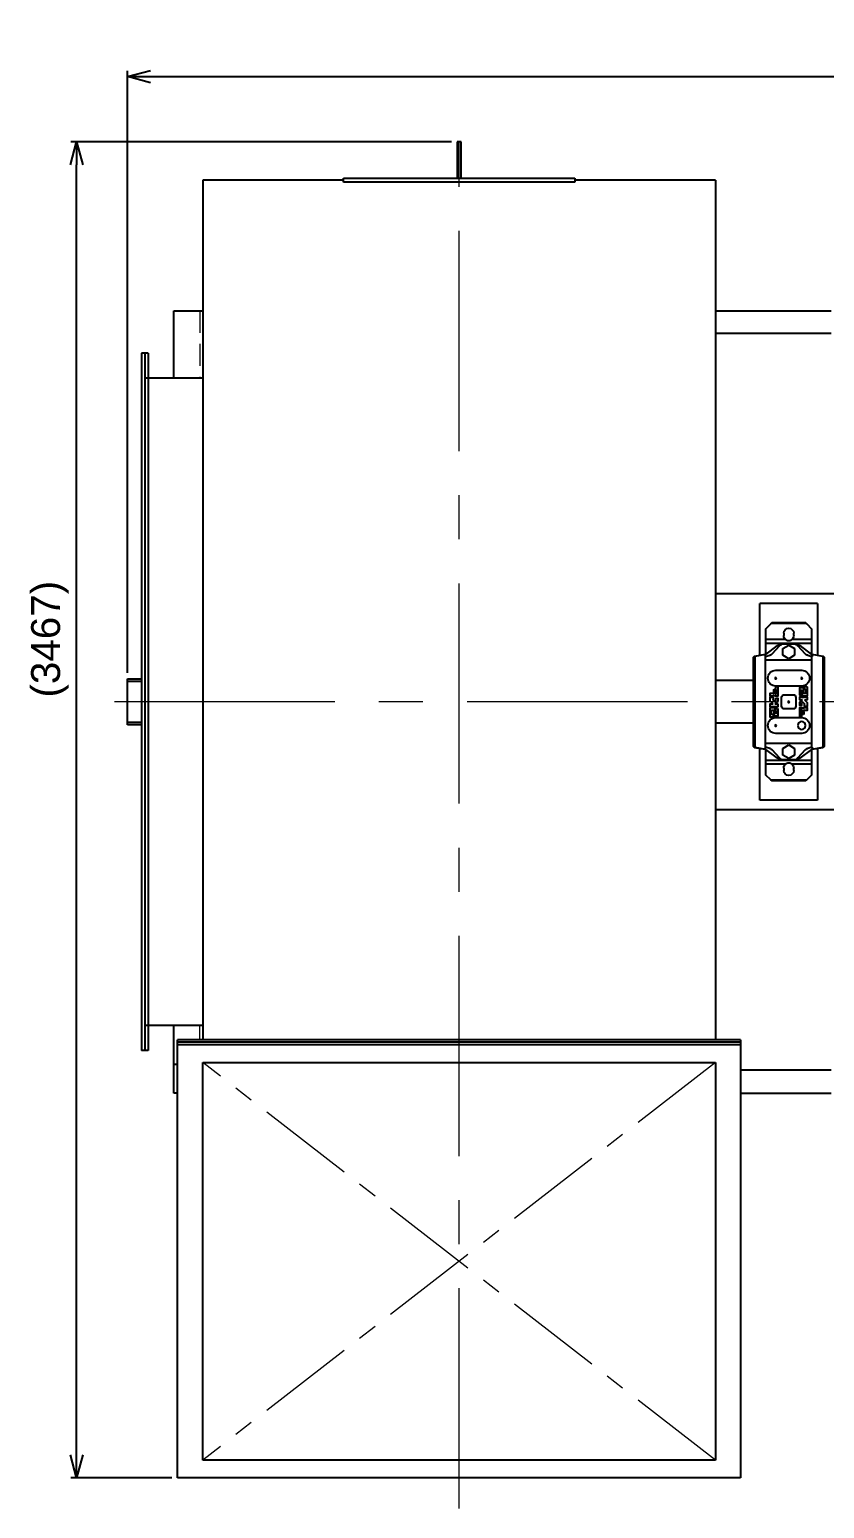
# Model space of a CAD drawing. Header units: inches. Extents: x 707 to 13003, y 909 to 9309.
# Drawn here: x 917 to 2979, y 5431 to 9269 of the extents above; entities that cross this region are included whole.
import ezdxf

# ---------------------------------------------------------------- set-up
doc = ezdxf.new("R2010")
doc.units = ezdxf.units.IN
doc.header["$MEASUREMENT"] = 0
doc.linetypes.add('CENTER', pattern=[50.8, 31.75, -6.35, 6.35, -6.35])
doc.linetypes.add('HIDDEN', pattern=[9.525, 6.35, -3.175])
doc.layers.add('CEN', color=1, linetype='CENTER', lineweight=15)
doc.layers.add('HIDDEN', color=6, linetype='HIDDEN', lineweight=18)
doc.styles.get("Standard").update_dxf_attribs({"font": 'Arial.ttf'})
doc.dimstyles.new('ISO-25', dxfattribs={"dimscale": 5, "dimtxt": 15, "dimasz": 12, "dimexe": 3, "dimexo": 3, "dimgap": 4, "dimtad": 1, "dimdsep": 46, "dimtxsty": 'Standard', "dimblk": 'OPEN30', "dimcen": 4, "dimclrd": 3, "dimclre": 3, "dimclrt": 3, "dimadec": 0, "dimazin": 0, "dimtfac": 1, "dimtmove": 0, "dimatfit": 3, "dimldrblk": 'OPEN30', "dimfxl": 1, "dimarcsym": 0})

# ---------------------------------------------------------------- blocks, each defined once
blk = doc.blocks.new('SN524-3')
at = {"color": 2}
for p, q in [((-46, 203), (-60, 189)), ((46, 203), (-46, 203)), ((44, 205), (-44, 205)), ((60, 189), (46, 203)), ((-60, 122.97), (-60, 189)), ((-7.664855, 161.5), (-60, 161.5)), ((-13, 172), (-13, 178)), ((60, 161.5), (7.664855, 161.5)), ((13, 178), (13, 172)), ((60, 189), (60, 122.97)), ((-88.523928, 118.016789), (-61, 122.87)), ((-88.023928, 117.928622), (-60.5, 122.781833)), ((-88.023928, -117.928622), (-88.023928, 117.928622)), ((-61, 122.87), (-61, 122.97)), ((-61, 122.97), (-60, 122.97)), ((-60.5, 122.97), (-60.5, 117.716788)), ((-60.5, 122.87), (-60.370264, 122.97)), ((-60, 151.5), (60, 151.5)), ((-60, 123.255398), (-30, 146.379265)), ((-49.32829, 120.710238), (-60, 117.850762)), ((-60, 117.850762), (-60, -117.850762)), ((-23.933742, 145.485275), (-42.017082, 125.213851)), ((0, 147.307197), (-15.3115, 138.467099)), ((-15.3115, 138.467099), (-15.3115, 120.786901)), ((-15.3115, 120.786901), (0, 111.946803)), ((12.740249, 150.5), (-12.740249, 150.5)), ((15.3115, 138.467099), (0, 147.307197)), ((0, 111.946803), (15.3115, 120.786901)), ((15.3115, 120.786901), (15.3115, 138.467099)), ((42.017082, 125.213851), (23.933742, 145.485275)), ((30, 146.379265), (60, 123.255398)), ((60, 117.850762), (49.32829, 120.710238)), ((61, 122.97), (60, 122.97)), ((60, 117.850762), (60, -117.850762)), ((60.370264, 122.97), (60.5, 122.87)), ((60.5, 117.716788), (60.5, 122.97)), ((60.5, 122.781833), (88.023928, 117.928622)), ((61, 122.97), (61, 122.87)), ((61, 122.87), (88.523928, 118.016789)), ((88.023928, -117.928622), (88.023928, 117.928622)), ((-92.5, -114.955444), (-92.5, 114.955444)), ((60, 107.75319), (-60, 107.75319)), ((33.521667, 81.913333), (-33.521667, 81.913333)), ((92.5, 114.955444), (92.5, -114.955444)), ((-48, 38.745007), (-48, 15.809273)), ((-41.446933, 39.56414), (-47.180867, 39.56414)), ((-40.6278, 33.011073), (-40.6278, 38.745007)), ((-33.521667, 40.956667), (33.521667, 40.956667)), ((28.3408, 39.154573), (28.3408, 15.399707)), ((32.436467, 39.973707), (29.159933, 39.973707)), ((33.2556, 30.96324), (33.2556, 39.154573)), ((-48, 12.53274), (-48, 5.979673)), ((-40.6278, 5.16054), (-47.760081, -1.971741)), ((-47.180867, 14.99014), (-36.532133, 14.99014)), ((-40.967096, 13.351873), (-47.180867, 13.351873)), ((-47.180867, 5.16054), (-40.6278, 5.16054)), ((-45.5426, 23.181473), (-45.5426, 31.372807)), ((-44.723467, 32.19194), (-41.446933, 32.19194)), ((-38.989533, 22.36234), (-44.723467, 22.36234)), ((-40.430599, -5.258126), (-35.713, 0.24574)), ((-40.048585, 12.772659), (-40.387881, 13.111955)), ((-36.127214, 12.53274), (-39.469371, 12.53274)), ((-38.1704, 36.287607), (-38.1704, 23.181473)), ((-29.159933, 37.10674), (-37.351267, 37.10674)), ((-35.713, 15.809273), (-35.713, 28.915407)), ((-28.615731, -1.148144), (-35.713, 5.16054)), ((-35.713, 5.16054), (-29.159933, 5.16054)), ((-35.713, 0.24574), (-33.495519, -1.971741)), ((-35.133785, 13.111955), (-35.420107, 12.825633)), ((-34.893867, 29.73454), (-31.617333, 29.73454)), ((-29.159933, 13.351873), (-34.554571, 13.351873)), ((-33.2556, 24.000607), (-33.2556, 18.266673)), ((-31.617333, 24.81974), (-32.436467, 24.81974)), ((-32.436467, 17.44754), (-29.159933, 17.44754)), ((-30.7982, 28.915407), (-30.7982, 25.638873)), ((-28.3408, 18.266673), (-28.3408, 36.287607)), ((-28.3408, 5.979673), (-28.3408, 12.53274)), ((-18.4305, 11.0583), (-18.4305, -11.0583)), ((11.0583, 18.4305), (-11.0583, 18.4305)), ((18.4305, -11.0583), (18.4305, 11.0583)), ((28.3408, 8.764727), (28.3408, 1.760372)), ((28.615731, 1.148144), (35.713, -5.16054)), ((29.159933, 14.580573), (34.554571, 14.580573)), ((32.436467, 9.58386), (29.159933, 9.58386)), ((30.7982, 21.952773), (30.7982, 29.324973)), ((31.617333, 30.144107), (32.436467, 30.144107)), ((34.893867, 21.13364), (31.617333, 21.13364)), ((33.2556, 2.550956), (33.2556, 8.764727)), ((35.713, -0.24574), (33.495519, 1.971741)), ((34.893867, 31.782373), (34.893867, 26.387736)), ((35.133785, 25.808521), (35.473081, 25.469225)), ((35.133785, 14.820492), (35.473081, 15.159788)), ((38.1704, 32.601507), (35.713, 32.601507)), ((35.713, 24.890011), (35.713, 21.952773)), ((40.430599, 5.258126), (35.713, -0.24574)), ((36.052296, 15.399707), (40.288504, 15.399707)), ((38.1704, 21.952773), (38.1704, 24.890011)), ((38.410319, 25.469225), (38.749615, 25.808521)), ((38.989533, 26.387736), (38.989533, 31.782373)), ((39.808667, 21.13364), (38.989533, 21.13364)), ((40.6278, 11.222127), (40.6278, 5.79121)), ((40.6278, -5.16054), (47.760081, 1.971741)), ((40.867719, 15.159788), (41.207015, 14.820492)), ((47.180867, 22.771907), (41.446933, 22.771907)), ((47.180867, 12.04126), (41.446933, 12.04126)), ((41.786229, 14.580573), (47.180867, 14.580573)), ((48, 15.399707), (48, 21.952773)), ((48, 2.550956), (48, 11.222127)), ((-48, -2.550956), (-48, -11.222127)), ((-48, -15.399707), (-48, -21.952773)), ((-47.180867, -12.04126), (-41.446933, -12.04126)), ((-41.786229, -14.580573), (-47.180867, -14.580573)), ((-47.180867, -22.771907), (-41.446933, -22.771907)), ((-40.867719, -15.159788), (-41.207015, -14.820492)), ((-40.6278, -11.222127), (-40.6278, -5.79121)), ((-36.052296, -15.399707), (-40.288504, -15.399707)), ((-39.808667, -21.13364), (-38.989533, -21.13364)), ((-38.989533, -26.387736), (-38.989533, -31.782373)), ((-38.410319, -25.469225), (-38.749615, -25.808521)), ((-38.1704, -21.952773), (-38.1704, -24.890011)), ((-38.1704, -32.601507), (-35.713, -32.601507)), ((-35.713, -24.890011), (-35.713, -21.952773)), ((-35.133785, -14.820492), (-35.473081, -15.159788)), ((-35.133785, -25.808521), (-35.473081, -25.469225)), ((-34.893867, -21.13364), (-31.617333, -21.13364)), ((-34.893867, -31.782373), (-34.893867, -26.387736)), ((-29.159933, -14.580573), (-34.554571, -14.580573)), ((-33.2556, -2.550956), (-33.2556, -8.764727)), ((-33.2556, -30.96324), (-33.2556, -39.154573)), ((-32.436467, -9.58386), (-29.159933, -9.58386)), ((-31.617333, -30.144107), (-32.436467, -30.144107)), ((-30.7982, -21.952773), (-30.7982, -29.324973)), ((-28.3408, -8.764727), (-28.3408, -1.760372)), ((-28.3408, -39.154573), (-28.3408, -15.399707)), ((-11.0583, -18.4305), (11.0583, -18.4305)), ((28.3408, -5.979673), (28.3408, -12.53274)), ((28.3408, -18.266673), (28.3408, -36.287607)), ((35.713, -5.16054), (29.159933, -5.16054)), ((29.159933, -13.351873), (34.554571, -13.351873)), ((32.436467, -17.44754), (29.159933, -17.44754)), ((29.159933, -37.10674), (37.351267, -37.10674)), ((30.7982, -28.915407), (30.7982, -25.638873)), ((31.617333, -24.81974), (32.436467, -24.81974)), ((34.893867, -29.73454), (31.617333, -29.73454)), ((33.2556, -24.000607), (33.2556, -18.266673)), ((35.133785, -13.111955), (35.473081, -12.772659)), ((35.713, -15.809273), (35.713, -28.915407)), ((36.052296, -12.53274), (39.469371, -12.53274)), ((47.180867, -14.99014), (36.532133, -14.99014)), ((38.1704, -36.287607), (38.1704, -23.181473)), ((38.989533, -22.36234), (44.723467, -22.36234)), ((40.048585, -12.772659), (40.387881, -13.111955)), ((47.180867, -5.16054), (40.6278, -5.16054)), ((40.6278, -33.011073), (40.6278, -38.745007)), ((40.967096, -13.351873), (47.180867, -13.351873)), ((44.723467, -32.19194), (41.446933, -32.19194)), ((45.5426, -23.181473), (45.5426, -31.372807)), ((48, -12.53274), (48, -5.979673)), ((48, -38.745007), (48, -15.809273)), ((33.521667, -40.956667), (-33.521667, -40.956667)), ((-32.436467, -39.973707), (-29.159933, -39.973707)), ((41.446933, -39.56414), (47.180867, -39.56414)), ((60, -107.75319), (-60, -107.75319)), ((-33.521667, -81.913333), (33.521667, -81.913333)), ((0, -111.946803), (-15.3115, -120.786901)), ((15.3115, -120.786901), (0, -111.946803)), ((-61, -122.87), (-88.523928, -118.016789)), ((-60.5, -122.781833), (-88.023928, -117.928622)), ((-61, -122.97), (-61, -122.87)), ((-60, -122.97), (-61, -122.97)), ((-60.5, -117.716788), (-60.5, -122.97)), ((-60.370264, -122.97), (-60.5, -122.87)), ((-60, -117.850762), (-49.32829, -120.710238)), ((-60, -189), (-60, -122.97)), ((-30, -146.379265), (-60, -123.255398)), ((60, -151.5), (-60, -151.5)), ((-42.017082, -125.213851), (-23.933742, -145.485275)), ((-15.3115, -120.786901), (-15.3115, -138.467099)), ((-15.3115, -138.467099), (0, -147.307197)), ((-12.740249, -150.5), (12.740249, -150.5)), ((0, -147.307197), (15.3115, -138.467099)), ((15.3115, -138.467099), (15.3115, -120.786901)), ((23.933742, -145.485275), (42.017082, -125.213851)), ((60, -123.255398), (30, -146.379265)), ((49.32829, -120.710238), (60, -117.850762)), ((60, -122.97), (60, -189)), ((61, -122.97), (60, -122.97)), ((60.5, -122.87), (60.370264, -122.97)), ((60.5, -122.97), (60.5, -117.716788)), ((88.023928, -117.928622), (60.5, -122.781833)), ((88.523928, -118.016789), (61, -122.87)), ((61, -122.87), (61, -122.97)), ((-7.664855, -161.5), (-60, -161.5)), ((-60, -189), (-46, -203)), ((-13, -178), (-13, -172)), ((60, -161.5), (7.664855, -161.5)), ((13, -172), (13, -178)), ((46, -203), (60, -189)), ((46, -203), (-46, -203)), ((44, -205), (-44, -205))]:
    blk.add_line(p, q, dxfattribs=at)
for points in [[(-44, 205), (-44.000053, 204.999947), (-44.000476, 204.999524), (-44.001322, 204.998678), (-44.001904, 204.998096), (-44.002591, 204.997409), (-44.004282, 204.995718), (-44.006396, 204.993604), (-44.008931, 204.991069), (-44.011887, 204.988113), (-44.015264, 204.984736), (-44.01711, 204.98289), (-44.019061, 204.980939), (-44.023277, 204.976723), (-44.027911, 204.972089), (-44.032962, 204.967038), (-44.038429, 204.961571), (-44.044312, 204.955688), (-44.047408, 204.952592), (-44.050608, 204.949392), (-44.057316, 204.942684), (-44.064435, 204.935565), (-44.068148, 204.931852), (-44.071964, 204.928036), (-44.0799, 204.9201), (-44.088243, 204.911757), (-44.092566, 204.907434), (-44.09699, 204.90301), (-44.10614, 204.89386), (-44.11569, 204.88431), (-44.125639, 204.874361), (-44.135984, 204.864016), (-44.146724, 204.853276), (-44.152241, 204.847759), (-44.157856, 204.842144), (-44.169377, 204.830623), (-44.181286, 204.818714), (-44.193579, 204.806421), (-44.206255, 204.793745), (-44.219309, 204.780691), (-44.225978, 204.774022), (-44.232741, 204.767259), (-44.246546, 204.753454), (-44.260723, 204.739277), (-44.275267, 204.724733), (-44.290176, 204.709824), (-44.305447, 204.694553), (-44.313217, 204.686783), (-44.321076, 204.678924), (-44.337061, 204.662939), (-44.353397, 204.646603), (-44.370081, 204.629919), (-44.387111, 204.612889), (-44.404481, 204.595519), (-44.413293, 204.586707), (-44.422189, 204.577811), (-44.440231, 204.559769), (-44.458603, 204.541397), (-44.477301, 204.522699), (-44.49632, 204.50368), (-44.515658, 204.484342), (-44.525445, 204.474555), (-44.53531, 204.46469), (-44.555272, 204.444728), (-44.575539, 204.424461), (-44.585786, 204.414214), (-44.596108, 204.403892), (-44.616974, 204.383026), (-44.638132, 204.361868), (-44.64882, 204.35118), (-44.659578, 204.340422), (-44.681308, 204.318692), (-44.703317, 204.296683), (-44.7256, 204.2744), (-44.748153, 204.251847), (-44.770971, 204.229029), (-44.782477, 204.217523), (-44.794048, 204.205952), (-44.817381, 204.182619), (-44.840963, 204.159037), (-44.864791, 204.135209), (-44.88886, 204.11114), (-44.913163, 204.086837), (-44.925401, 204.074599), (-44.937696, 204.062304), (-44.962453, 204.037547), (-44.987431, 204.012569), (-45.076503, 203.923497), (-45.234633, 203.765367), (-45.398588, 203.601412), (-45.482362, 203.517638), (-45.567121, 203.432879), (-45.738948, 203.261052), (-45.912761, 203.087239), (-46, 203)], [(46, 203), (45.912761, 203.087239), (45.738948, 203.261052), (45.567121, 203.432879), (45.482362, 203.517638), (45.398588, 203.601412), (45.234633, 203.765367), (45.076503, 203.923497), (44.987431, 204.012569), (44.962453, 204.037547), (44.937696, 204.062304), (44.925401, 204.074599), (44.913163, 204.086837), (44.88886, 204.11114), (44.864791, 204.135209), (44.840963, 204.159037), (44.817381, 204.182619), (44.794048, 204.205952), (44.782477, 204.217523), (44.770971, 204.229029), (44.748153, 204.251847), (44.7256, 204.2744), (44.703317, 204.296683), (44.681308, 204.318692), (44.659578, 204.340422), (44.64882, 204.35118), (44.638132, 204.361868), (44.616974, 204.383026), (44.596108, 204.403892), (44.585786, 204.414214), (44.575539, 204.424461), (44.555272, 204.444728), (44.53531, 204.46469), (44.525445, 204.474555), (44.515658, 204.484342), (44.49632, 204.50368), (44.477301, 204.522699), (44.458603, 204.541397), (44.440231, 204.559769), (44.422189, 204.577811), (44.413293, 204.586707), (44.404481, 204.595519), (44.387111, 204.612889), (44.370081, 204.629919), (44.353397, 204.646603), (44.337061, 204.662939), (44.321076, 204.678924), (44.313217, 204.686783), (44.305447, 204.694553), (44.290176, 204.709824), (44.275267, 204.724733), (44.260723, 204.739277), (44.246546, 204.753454), (44.232741, 204.767259), (44.225978, 204.774022), (44.219309, 204.780691), (44.206255, 204.793745), (44.193579, 204.806421), (44.181286, 204.818714), (44.169377, 204.830623), (44.157856, 204.842144), (44.152241, 204.847759), (44.146724, 204.853276), (44.135984, 204.864016), (44.125639, 204.874361), (44.11569, 204.88431), (44.10614, 204.89386), (44.09699, 204.90301), (44.092566, 204.907434), (44.088243, 204.911757), (44.0799, 204.9201), (44.071964, 204.928036), (44.068148, 204.931852), (44.064435, 204.935565), (44.057316, 204.942684), (44.050608, 204.949392), (44.047408, 204.952592), (44.044312, 204.955688), (44.038429, 204.961571), (44.032962, 204.967038), (44.027911, 204.972089), (44.023277, 204.976723), (44.019061, 204.980939), (44.01711, 204.98289), (44.015264, 204.984736), (44.011887, 204.988113), (44.008931, 204.991069), (44.006396, 204.993604), (44.004282, 204.995718), (44.002591, 204.997409), (44.001904, 204.998096), (44.001322, 204.998678), (44.000476, 204.999524), (44.000053, 204.999947), (44, 205)], [(7.664855, 161.5), (7.603686, 161.45562), (7.480427, 161.367822), (7.355958, 161.28133), (7.293277, 161.238583), (7.230303, 161.196171), (7.103485, 161.112369), (6.97553, 161.029951), (6.846463, 160.948939), (6.71631, 160.869358), (6.585098, 160.791232), (6.519103, 160.75272), (6.452854, 160.714581), (6.319606, 160.639429), (6.185382, 160.565795), (6.050212, 160.4937), (5.914124, 160.423164), (5.777147, 160.354204), (5.708335, 160.320321), (5.639312, 160.286838), (5.500649, 160.221084), (5.361187, 160.156957), (5.291167, 160.125508), (5.220958, 160.094472), (5.07999, 160.033643), (4.938295, 159.974475), (4.867181, 159.945518), (4.795896, 159.91698), (4.652825, 159.861169), (4.509114, 159.807056), (4.364796, 159.754652), (4.219903, 159.703967), (4.07447, 159.655013), (4.001561, 159.631188), (3.928529, 159.607798), (3.782116, 159.562331), (3.635265, 159.51862), (3.488011, 159.476671), (3.340389, 159.436489), (3.192435, 159.398081), (3.118345, 159.379543), (3.044185, 159.36145), (2.895673, 159.3266), (2.746936, 159.293532), (2.598009, 159.262247), (2.448927, 159.232747), (2.299725, 159.20503), (2.225091, 159.19184), (2.15044, 159.179095), (2.00111, 159.15494), (1.851771, 159.132563), (1.702463, 159.111958), (1.553223, 159.093122), (1.40409, 159.076048), (1.329575, 159.06817), (1.255102, 159.06073), (1.106296, 159.047158), (0.957712, 159.035325), (0.809388, 159.025221), (0.661363, 159.016834), (0.513676, 159.010153), (0.439972, 159.007447), (0.366367, 159.005164), (0.219474, 159.001853), (0.073036, 159.000205), (0, 159), (-0.073036, 159.000205), (-0.219474, 159.001853), (-0.366367, 159.005164), (-0.439972, 159.007447), (-0.513676, 159.010153), (-0.661363, 159.016834), (-0.809388, 159.025221), (-0.957712, 159.035325), (-1.106296, 159.047158), (-1.255102, 159.06073), (-1.329575, 159.06817), (-1.40409, 159.076048), (-1.553223, 159.093122), (-1.702463, 159.111958), (-1.851771, 159.132563), (-2.00111, 159.15494), (-2.15044, 159.179095), (-2.225091, 159.19184), (-2.299725, 159.20503), (-2.448927, 159.232747), (-2.598009, 159.262247), (-2.746936, 159.293532), (-2.895673, 159.3266), (-3.044185, 159.36145), (-3.118345, 159.379543), (-3.192435, 159.398081), (-3.340389, 159.436489), (-3.488011, 159.476671), (-3.635265, 159.51862), (-3.782116, 159.562331), (-3.928529, 159.607798), (-4.001561, 159.631188), (-4.07447, 159.655013), (-4.219903, 159.703967), (-4.364796, 159.754652), (-4.509114, 159.807056), (-4.652825, 159.861169), (-4.795896, 159.91698), (-4.867181, 159.945518), (-4.938295, 159.974475), (-5.07999, 160.033643), (-5.220958, 160.094472), (-5.291167, 160.125508), (-5.361187, 160.156957), (-5.500649, 160.221084), (-5.639312, 160.286838), (-5.708335, 160.320321), (-5.777147, 160.354204), (-5.914124, 160.423164), (-6.050212, 160.4937), (-6.185382, 160.565795), (-6.319606, 160.639429), (-6.452854, 160.714581), (-6.519103, 160.75272), (-6.585098, 160.791232), (-6.71631, 160.869358), (-6.846463, 160.948939), (-6.97553, 161.029951), (-7.103485, 161.112369), (-7.230303, 161.196171), (-7.293277, 161.238583), (-7.355958, 161.28133), (-7.480427, 161.367822), (-7.603686, 161.45562), (-7.664855, 161.5)], [(-92.5, 112.594246), (-92.499899, 112.627343), (-92.499079, 112.694104), (-92.497415, 112.76157), (-92.496258, 112.795546), (-92.494881, 112.829673), (-92.491457, 112.898349), (-92.487122, 112.967531), (-92.481862, 113.037152), (-92.475662, 113.107146), (-92.468513, 113.177445), (-92.464579, 113.212688), (-92.460406, 113.247983), (-92.451336, 113.318694), (-92.441302, 113.389512), (-92.430305, 113.460373), (-92.418347, 113.531213), (-92.405436, 113.601969), (-92.398625, 113.637296), (-92.391579, 113.67258), (-92.376789, 113.742987), (-92.361079, 113.813129), (-92.352885, 113.848082), (-92.344467, 113.882947), (-92.326973, 113.952379), (-92.308618, 114.021367), (-92.299127, 114.055675), (-92.28943, 114.08985), (-92.269437, 114.157769), (-92.248671, 114.225064), (-92.227165, 114.291678), (-92.204956, 114.357554), (-92.182085, 114.422636), (-92.170414, 114.454862), (-92.158593, 114.486869), (-92.134524, 114.550199), (-92.109925, 114.612576), (-92.084841, 114.673958), (-92.058942, 114.735179), (-92.031994, 114.796753), (-92.018126, 114.827651), (-92.003997, 114.858612), (-91.974955, 114.920685), (-91.944876, 114.982904), (-91.913768, 115.0452), (-91.881645, 115.107507), (-91.848521, 115.169758), (-91.831589, 115.200842), (-91.814414, 115.231888), (-91.779343, 115.293834), (-91.74333, 115.355534), (-91.706401, 115.416927), (-91.668582, 115.477955), (-91.629901, 115.538562), (-91.610248, 115.568691), (-91.590391, 115.598694), (-91.550084, 115.658299), (-91.509013, 115.717327), (-91.467218, 115.775729), (-91.424738, 115.833456), (-91.381617, 115.890461), (-91.35983, 115.918679), (-91.337901, 115.946698), (-91.293637, 116.002123), (-91.248877, 116.056691), (-91.226327, 116.083642), (-91.203673, 116.110363), (-91.158081, 116.163099), (-91.112157, 116.214862), (-91.08909, 116.240366), (-91.065962, 116.265615), (-91.019555, 116.315327), (-90.972998, 116.363966), (-90.926357, 116.411503), (-90.879395, 116.458207), (-90.83136, 116.504819), (-90.806932, 116.528085), (-90.782236, 116.551316), (-90.732053, 116.597635), (-90.680842, 116.643716), (-90.628638, 116.689498), (-90.575478, 116.734923), (-90.521398, 116.779935), (-90.494027, 116.802268), (-90.46644, 116.824478), (-90.410646, 116.868503), (-90.354059, 116.911958), (-90.296724, 116.954797), (-90.238688, 116.996974), (-90.179999, 117.038449), (-90.150425, 117.058911), (-90.120706, 117.079182), (-90.060858, 117.119136), (-90.000506, 117.158277), (-89.939703, 117.196575), (-89.878504, 117.233998), (-89.816966, 117.270519), (-89.786089, 117.288433), (-89.755149, 117.306112), (-89.693112, 117.340753), (-89.63092, 117.374422), (-89.568636, 117.407099), (-89.506326, 117.438768), (-89.444055, 117.469415), (-89.412957, 117.484352), (-89.381893, 117.49903), (-89.319908, 117.527603), (-89.258168, 117.55513), (-89.227412, 117.5685), (-89.196744, 117.581608), (-89.135621, 117.607069), (-89.073792, 117.63194), (-89.042506, 117.644189), (-89.010981, 117.656306), (-88.947239, 117.680122), (-88.882618, 117.703341), (-88.817173, 117.72592), (-88.750959, 117.747818), (-88.684032, 117.768997), (-88.650319, 117.779305), (-88.61645, 117.78942), (-88.548271, 117.809056), (-88.479554, 117.827873), (-88.410359, 117.845844), (-88.340746, 117.862946), (-88.270775, 117.879155), (-88.235675, 117.886919), (-88.200507, 117.894454), (-88.130001, 117.908827), (-88.059317, 117.92226), (-88.023928, 117.928622)], [(-60.5, 117.716788), (-60.416525, 117.739155), (-60.249745, 117.783843), (-60.083192, 117.828471), (-60, 117.850762)], [(60, 117.850762), (60.083192, 117.828471), (60.249745, 117.783843), (60.416525, 117.739155), (60.5, 117.716788)], [(88.023928, 117.928622), (88.059317, 117.92226), (88.130001, 117.908827), (88.200507, 117.894454), (88.235675, 117.886919), (88.270775, 117.879155), (88.340746, 117.862946), (88.410359, 117.845844), (88.479554, 117.827873), (88.548271, 117.809056), (88.61645, 117.78942), (88.650319, 117.779305), (88.684032, 117.768997), (88.750959, 117.747818), (88.817173, 117.72592), (88.882618, 117.703341), (88.947239, 117.680122), (89.010981, 117.656306), (89.042506, 117.644189), (89.073792, 117.63194), (89.135621, 117.607069), (89.196744, 117.581608), (89.227412, 117.5685), (89.258168, 117.55513), (89.319908, 117.527603), (89.381893, 117.49903), (89.412957, 117.484352), (89.444055, 117.469415), (89.506326, 117.438768), (89.568636, 117.407099), (89.63092, 117.374422), (89.693112, 117.340753), (89.755149, 117.306112), (89.786089, 117.288433), (89.816966, 117.270519), (89.878504, 117.233998), (89.939703, 117.196575), (90.000506, 117.158277), (90.060858, 117.119136), (90.120706, 117.079182), (90.150425, 117.058911), (90.179999, 117.038449), (90.238688, 116.996974), (90.296724, 116.954797), (90.354059, 116.911958), (90.410646, 116.868503), (90.46644, 116.824478), (90.494027, 116.802268), (90.521398, 116.779935), (90.575478, 116.734923), (90.628638, 116.689498), (90.680842, 116.643716), (90.732053, 116.597635), (90.782236, 116.551316), (90.806932, 116.528085), (90.83136, 116.504819), (90.879395, 116.458207), (90.926357, 116.411503), (90.972998, 116.363966), (91.019555, 116.315327), (91.065962, 116.265615), (91.08909, 116.240366), (91.112157, 116.214862), (91.158081, 116.163099), (91.203673, 116.110363), (91.226327, 116.083642), (91.248877, 116.056691), (91.293637, 116.002123), (91.337901, 115.946698), (91.35983, 115.918679), (91.381617, 115.890461), (91.424738, 115.833456), (91.467218, 115.775729), (91.509013, 115.717327), (91.550084, 115.658299), (91.590391, 115.598694), (91.610248, 115.568691), (91.629901, 115.538562), (91.668582, 115.477955), (91.706401, 115.416927), (91.74333, 115.355534), (91.779343, 115.293834), (91.814414, 115.231888), (91.831589, 115.200842), (91.848521, 115.169758), (91.881645, 115.107507), (91.913768, 115.0452), (91.944876, 114.982904), (91.974955, 114.920685), (92.003997, 114.858612), (92.018126, 114.827651), (92.031994, 114.796753), (92.058942, 114.735179), (92.084841, 114.673958), (92.109925, 114.612576), (92.134524, 114.550199), (92.158593, 114.486869), (92.170414, 114.454862), (92.182085, 114.422636), (92.204956, 114.357554), (92.227165, 114.291678), (92.248671, 114.225064), (92.269437, 114.157769), (92.28943, 114.08985), (92.299127, 114.055675), (92.308618, 114.021367), (92.326973, 113.952379), (92.344467, 113.882947), (92.352885, 113.848082), (92.361079, 113.813129), (92.376789, 113.742987), (92.391579, 113.67258), (92.398625, 113.637296), (92.405436, 113.601969), (92.418347, 113.531213), (92.430305, 113.460373), (92.441302, 113.389512), (92.451336, 113.318694), (92.460406, 113.247983), (92.464579, 113.212688), (92.468513, 113.177445), (92.475662, 113.107146), (92.481862, 113.037152), (92.487122, 112.967531), (92.491457, 112.898349), (92.494881, 112.829673), (92.496258, 112.795546), (92.497415, 112.76157), (92.499079, 112.694104), (92.499899, 112.627343), (92.5, 112.594246)], [(-18.214074, 12.832827), (-18.214086, 12.832827), (-18.214109, 12.832827), (-18.214132, 12.832826), (-18.214144, 12.832826)], [(-17.476491, 14.686389), (-17.47647, 14.686389), (-17.476428, 14.686389), (-17.476386, 14.686389), (-17.476366, 14.686389)], [(17.518989, 14.609916), (17.519001, 14.609916), (17.519026, 14.609915), (17.51905, 14.609915), (17.519062, 14.609915)], [(-88.023928, -117.928622), (-88.059317, -117.92226), (-88.130001, -117.908827), (-88.200507, -117.894454), (-88.235675, -117.886919), (-88.270775, -117.879155), (-88.340746, -117.862946), (-88.410359, -117.845844), (-88.479554, -117.827873), (-88.548271, -117.809056), (-88.61645, -117.78942), (-88.650319, -117.779305), (-88.684032, -117.768997), (-88.750959, -117.747818), (-88.817173, -117.72592), (-88.882618, -117.703341), (-88.947239, -117.680122), (-89.010981, -117.656306), (-89.042506, -117.644189), (-89.073792, -117.63194), (-89.135621, -117.607069), (-89.196744, -117.581608), (-89.227412, -117.5685), (-89.258168, -117.55513), (-89.319908, -117.527603), (-89.381893, -117.49903), (-89.412957, -117.484352), (-89.444055, -117.469415), (-89.506326, -117.438768), (-89.568636, -117.407099), (-89.63092, -117.374422), (-89.693112, -117.340753), (-89.755149, -117.306112), (-89.786089, -117.288433), (-89.816966, -117.270519), (-89.878504, -117.233998), (-89.939703, -117.196575), (-90.000506, -117.158277), (-90.060858, -117.119136), (-90.120706, -117.079182), (-90.150425, -117.058911), (-90.179999, -117.038449), (-90.238688, -116.996974), (-90.296724, -116.954797), (-90.354059, -116.911958), (-90.410646, -116.868503), (-90.46644, -116.824478), (-90.494027, -116.802268), (-90.521398, -116.779935), (-90.575478, -116.734923), (-90.628638, -116.689498), (-90.680842, -116.643716), (-90.732053, -116.597635), (-90.782236, -116.551316), (-90.806932, -116.528085), (-90.83136, -116.504819), (-90.879395, -116.458207), (-90.926357, -116.411503), (-90.972998, -116.363966), (-91.019555, -116.315327), (-91.065962, -116.265615), (-91.08909, -116.240366), (-91.112157, -116.214862), (-91.158081, -116.163099), (-91.203673, -116.110363), (-91.226327, -116.083642), (-91.248877, -116.056691), (-91.293637, -116.002123), (-91.337901, -115.946698), (-91.35983, -115.918679), (-91.381617, -115.890461), (-91.424738, -115.833456), (-91.467218, -115.775729), (-91.509013, -115.717327), (-91.550084, -115.658299), (-91.590391, -115.598694), (-91.610248, -115.568691), (-91.629901, -115.538562), (-91.668582, -115.477955), (-91.706401, -115.416927), (-91.74333, -115.355534), (-91.779343, -115.293834), (-91.814414, -115.231888), (-91.831589, -115.200842), (-91.848521, -115.169758), (-91.881645, -115.107507), (-91.913768, -115.0452), (-91.944876, -114.982904), (-91.974955, -114.920685), (-92.003997, -114.858612), (-92.018126, -114.827651), (-92.031994, -114.796753), (-92.058942, -114.735179), (-92.084841, -114.673958), (-92.109925, -114.612576), (-92.134524, -114.550199), (-92.158593, -114.486869), (-92.170414, -114.454862), (-92.182085, -114.422636), (-92.204956, -114.357554), (-92.227165, -114.291678), (-92.248671, -114.225064), (-92.269437, -114.157769), (-92.28943, -114.08985), (-92.299127, -114.055675), (-92.308618, -114.021367), (-92.326973, -113.952379), (-92.344467, -113.882947), (-92.352885, -113.848082), (-92.361079, -113.813129), (-92.376789, -113.742987), (-92.391579, -113.67258), (-92.398625, -113.637296), (-92.405436, -113.601969), (-92.418347, -113.531213), (-92.430305, -113.460373), (-92.441302, -113.389512), (-92.451336, -113.318694), (-92.460406, -113.247983), (-92.464579, -113.212688), (-92.468513, -113.177445), (-92.475662, -113.107146), (-92.481862, -113.037152), (-92.487122, -112.967531), (-92.491457, -112.898349), (-92.494881, -112.829673), (-92.496258, -112.795546), (-92.497415, -112.76157), (-92.499079, -112.694104), (-92.499899, -112.627343), (-92.5, -112.594246)], [(92.5, -112.594246), (92.499899, -112.627343), (92.499079, -112.694104), (92.497415, -112.76157), (92.496258, -112.795546), (92.494881, -112.829673), (92.491457, -112.898349), (92.487122, -112.967531), (92.481862, -113.037152), (92.475662, -113.107146), (92.468513, -113.177445), (92.464579, -113.212688), (92.460406, -113.247983), (92.451336, -113.318694), (92.441302, -113.389512), (92.430305, -113.460373), (92.418347, -113.531213), (92.405436, -113.601969), (92.398625, -113.637296), (92.391579, -113.67258), (92.376789, -113.742987), (92.361079, -113.813129), (92.352885, -113.848082), (92.344467, -113.882947), (92.326973, -113.952379), (92.308618, -114.021367), (92.299127, -114.055675), (92.28943, -114.08985), (92.269437, -114.157769), (92.248671, -114.225064), (92.227165, -114.291678), (92.204956, -114.357554), (92.182085, -114.422636), (92.170414, -114.454862), (92.158593, -114.486869), (92.134524, -114.550199), (92.109925, -114.612576), (92.084841, -114.673958), (92.058942, -114.735179), (92.031994, -114.796753), (92.018126, -114.827651), (92.003997, -114.858612), (91.974955, -114.920685), (91.944876, -114.982904), (91.913768, -115.0452), (91.881645, -115.107507), (91.848521, -115.169758), (91.831589, -115.200842), (91.814414, -115.231888), (91.779343, -115.293834), (91.74333, -115.355534), (91.706401, -115.416927), (91.668582, -115.477955), (91.629901, -115.538562), (91.610248, -115.568691), (91.590391, -115.598694), (91.550084, -115.658299), (91.509013, -115.717327), (91.467218, -115.775729), (91.424738, -115.833456), (91.381617, -115.890461), (91.35983, -115.918679), (91.337901, -115.946698), (91.293637, -116.002123), (91.248877, -116.056691), (91.226327, -116.083642), (91.203673, -116.110363), (91.158081, -116.163099), (91.112157, -116.214862), (91.08909, -116.240366), (91.065962, -116.265615), (91.019555, -116.315327), (90.972998, -116.363966), (90.926357, -116.411503), (90.879395, -116.458207), (90.83136, -116.504819), (90.806932, -116.528085), (90.782236, -116.551316), (90.732053, -116.597635), (90.680842, -116.643716), (90.628638, -116.689498), (90.575478, -116.734923), (90.521398, -116.779935), (90.494027, -116.802268), (90.46644, -116.824478), (90.410646, -116.868503), (90.354059, -116.911958), (90.296724, -116.954797), (90.238688, -116.996974), (90.179999, -117.038449), (90.150425, -117.058911), (90.120706, -117.079182), (90.060858, -117.119136), (90.000506, -117.158277), (89.939703, -117.196575), (89.878504, -117.233998), (89.816966, -117.270519), (89.786089, -117.288433), (89.755149, -117.306112), (89.693112, -117.340753), (89.63092, -117.374422), (89.568636, -117.407099), (89.506326, -117.438768), (89.444055, -117.469415), (89.412957, -117.484352), (89.381893, -117.49903), (89.319908, -117.527603), (89.258168, -117.55513), (89.227412, -117.5685), (89.196744, -117.581608), (89.135621, -117.607069), (89.073792, -117.63194), (89.042506, -117.644189), (89.010981, -117.656306), (88.947239, -117.680122), (88.882618, -117.703341), (88.817173, -117.72592), (88.750959, -117.747818), (88.684032, -117.768997), (88.650319, -117.779305), (88.61645, -117.78942), (88.548271, -117.809056), (88.479554, -117.827873), (88.410359, -117.845844), (88.340746, -117.862946), (88.270775, -117.879155), (88.235675, -117.886919), (88.200507, -117.894454), (88.130001, -117.908827), (88.059317, -117.92226), (88.023928, -117.928622)], [(-60, -117.850762), (-60.083192, -117.828471), (-60.249745, -117.783843), (-60.416525, -117.739155), (-60.5, -117.716788)], [(60.5, -117.716788), (60.416525, -117.739155), (60.249745, -117.783843), (60.083192, -117.828471), (60, -117.850762)], [(-7.664855, -161.5), (-7.603686, -161.45562), (-7.480427, -161.367822), (-7.355958, -161.28133), (-7.293277, -161.238583), (-7.230303, -161.196171), (-7.103485, -161.112369), (-6.97553, -161.029951), (-6.846463, -160.948939), (-6.71631, -160.869358), (-6.585098, -160.791232), (-6.519103, -160.75272), (-6.452854, -160.714581), (-6.319606, -160.639429), (-6.185382, -160.565795), (-6.050212, -160.4937), (-5.914124, -160.423164), (-5.777147, -160.354204), (-5.708335, -160.320321), (-5.639312, -160.286838), (-5.500649, -160.221084), (-5.361187, -160.156957), (-5.291167, -160.125508), (-5.220958, -160.094472), (-5.07999, -160.033643), (-4.938295, -159.974475), (-4.867181, -159.945518), (-4.795896, -159.91698), (-4.652825, -159.861169), (-4.509114, -159.807056), (-4.364796, -159.754652), (-4.219903, -159.703967), (-4.07447, -159.655013), (-4.001561, -159.631188), (-3.928529, -159.607798), (-3.782116, -159.562331), (-3.635265, -159.51862), (-3.488011, -159.476671), (-3.340389, -159.436489), (-3.192435, -159.398081), (-3.118345, -159.379543), (-3.044185, -159.36145), (-2.895673, -159.3266), (-2.746936, -159.293532), (-2.598009, -159.262247), (-2.448927, -159.232747), (-2.299725, -159.20503), (-2.225091, -159.19184), (-2.15044, -159.179095), (-2.00111, -159.15494), (-1.851771, -159.132563), (-1.702463, -159.111958), (-1.553223, -159.093122), (-1.40409, -159.076048), (-1.329575, -159.06817), (-1.255102, -159.06073), (-1.106296, -159.047158), (-0.957712, -159.035325), (-0.809388, -159.025221), (-0.661363, -159.016834), (-0.513676, -159.010153), (-0.439972, -159.007447), (-0.366367, -159.005164), (-0.219474, -159.001853), (-0.073036, -159.000205), (0, -159), (0.073036, -159.000205), (0.219474, -159.001853), (0.366367, -159.005164), (0.439972, -159.007447), (0.513676, -159.010153), (0.661363, -159.016834), (0.809388, -159.025221), (0.957712, -159.035325), (1.106296, -159.047158), (1.255102, -159.06073), (1.329575, -159.06817), (1.40409, -159.076048), (1.553223, -159.093122), (1.702463, -159.111958), (1.851771, -159.132563), (2.00111, -159.15494), (2.15044, -159.179095), (2.225091, -159.19184), (2.299725, -159.20503), (2.448927, -159.232747), (2.598009, -159.262247), (2.746936, -159.293532), (2.895673, -159.3266), (3.044185, -159.36145), (3.118345, -159.379543), (3.192435, -159.398081), (3.340389, -159.436489), (3.488011, -159.476671), (3.635265, -159.51862), (3.782116, -159.562331), (3.928529, -159.607798), (4.001561, -159.631188), (4.07447, -159.655013), (4.219903, -159.703967), (4.364796, -159.754652), (4.509114, -159.807056), (4.652825, -159.861169), (4.795896, -159.91698), (4.867181, -159.945518), (4.938295, -159.974475), (5.07999, -160.033643), (5.220958, -160.094472), (5.291167, -160.125508), (5.361187, -160.156957), (5.500649, -160.221084), (5.639312, -160.286838), (5.708335, -160.320321), (5.777147, -160.354204), (5.914124, -160.423164), (6.050212, -160.4937), (6.185382, -160.565795), (6.319606, -160.639429), (6.452854, -160.714581), (6.519103, -160.75272), (6.585098, -160.791232), (6.71631, -160.869358), (6.846463, -160.948939), (6.97553, -161.029951), (7.103485, -161.112369), (7.230303, -161.196171), (7.293277, -161.238583), (7.355958, -161.28133), (7.480427, -161.367822), (7.603686, -161.45562), (7.664855, -161.5)], [(-46, -203), (-45.912761, -203.087239), (-45.738948, -203.261052), (-45.567121, -203.432879), (-45.482362, -203.517638), (-45.398588, -203.601412), (-45.234633, -203.765367), (-45.076503, -203.923497), (-44.987431, -204.012569), (-44.962453, -204.037547), (-44.937696, -204.062304), (-44.925401, -204.074599), (-44.913163, -204.086837), (-44.88886, -204.11114), (-44.864791, -204.135209), (-44.840963, -204.159037), (-44.817381, -204.182619), (-44.794048, -204.205952), (-44.782477, -204.217523), (-44.770971, -204.229029), (-44.748153, -204.251847), (-44.7256, -204.2744), (-44.703317, -204.296683), (-44.681308, -204.318692), (-44.659578, -204.340422), (-44.64882, -204.35118), (-44.638132, -204.361868), (-44.616974, -204.383026), (-44.596108, -204.403892), (-44.585786, -204.414214), (-44.575539, -204.424461), (-44.555272, -204.444728), (-44.53531, -204.46469), (-44.525445, -204.474555), (-44.515658, -204.484342), (-44.49632, -204.50368), (-44.477301, -204.522699), (-44.458603, -204.541397), (-44.440231, -204.559769), (-44.422189, -204.577811), (-44.413293, -204.586707), (-44.404481, -204.595519), (-44.387111, -204.612889), (-44.370081, -204.629919), (-44.353397, -204.646603), (-44.337061, -204.662939), (-44.321076, -204.678924), (-44.313217, -204.686783), (-44.305447, -204.694553), (-44.290176, -204.709824), (-44.275267, -204.724733), (-44.260723, -204.739277), (-44.246546, -204.753454), (-44.232741, -204.767259), (-44.225978, -204.774022), (-44.219309, -204.780691), (-44.206255, -204.793745), (-44.193579, -204.806421), (-44.181286, -204.818714), (-44.169377, -204.830623), (-44.157856, -204.842144), (-44.152241, -204.847759), (-44.146724, -204.853276), (-44.135984, -204.864016), (-44.125639, -204.874361), (-44.11569, -204.88431), (-44.10614, -204.89386), (-44.09699, -204.90301), (-44.092566, -204.907434), (-44.088243, -204.911757), (-44.0799, -204.9201), (-44.071964, -204.928036), (-44.068148, -204.931852), (-44.064435, -204.935565), (-44.057316, -204.942684), (-44.050608, -204.949392), (-44.047408, -204.952592), (-44.044312, -204.955688), (-44.038429, -204.961571), (-44.032962, -204.967038), (-44.027911, -204.972089), (-44.023277, -204.976723), (-44.019061, -204.980939), (-44.01711, -204.98289), (-44.015264, -204.984736), (-44.011887, -204.988113), (-44.008931, -204.991069), (-44.006396, -204.993604), (-44.004282, -204.995718), (-44.002591, -204.997409), (-44.001904, -204.998096), (-44.001322, -204.998678), (-44.000476, -204.999524), (-44.000053, -204.999947), (-44, -205)], [(44, -205), (44.000053, -204.999947), (44.000476, -204.999524), (44.001322, -204.998678), (44.001904, -204.998096), (44.002591, -204.997409), (44.004282, -204.995718), (44.006396, -204.993604), (44.008931, -204.991069), (44.011887, -204.988113), (44.015264, -204.984736), (44.01711, -204.98289), (44.019061, -204.980939), (44.023277, -204.976723), (44.027911, -204.972089), (44.032962, -204.967038), (44.038429, -204.961571), (44.044312, -204.955688), (44.047408, -204.952592), (44.050608, -204.949392), (44.057316, -204.942684), (44.064435, -204.935565), (44.068148, -204.931852), (44.071964, -204.928036), (44.0799, -204.9201), (44.088243, -204.911757), (44.092566, -204.907434), (44.09699, -204.90301), (44.10614, -204.89386), (44.11569, -204.88431), (44.125639, -204.874361), (44.135984, -204.864016), (44.146724, -204.853276), (44.152241, -204.847759), (44.157856, -204.842144), (44.169377, -204.830623), (44.181286, -204.818714), (44.193579, -204.806421), (44.206255, -204.793745), (44.219309, -204.780691), (44.225978, -204.774022), (44.232741, -204.767259), (44.246546, -204.753454), (44.260723, -204.739277), (44.275267, -204.724733), (44.290176, -204.709824), (44.305447, -204.694553), (44.313217, -204.686783), (44.321076, -204.678924), (44.337061, -204.662939), (44.353397, -204.646603), (44.370081, -204.629919), (44.387111, -204.612889), (44.404481, -204.595519), (44.413293, -204.586707), (44.422189, -204.577811), (44.440231, -204.559769), (44.458603, -204.541397), (44.477301, -204.522699), (44.49632, -204.50368), (44.515658, -204.484342), (44.525445, -204.474555), (44.53531, -204.46469), (44.555272, -204.444728), (44.575539, -204.424461), (44.585786, -204.414214), (44.596108, -204.403892), (44.616974, -204.383026), (44.638132, -204.361868), (44.64882, -204.35118), (44.659578, -204.340422), (44.681308, -204.318692), (44.703317, -204.296683), (44.7256, -204.2744), (44.748153, -204.251847), (44.770971, -204.229029), (44.782477, -204.217523), (44.794048, -204.205952), (44.817381, -204.182619), (44.840963, -204.159037), (44.864791, -204.135209), (44.88886, -204.11114), (44.913163, -204.086837), (44.925401, -204.074599), (44.937696, -204.062304), (44.962453, -204.037547), (44.987431, -204.012569), (45.076503, -203.923497), (45.234633, -203.765367), (45.398588, -203.601412), (45.482362, -203.517638), (45.567121, -203.432879), (45.738948, -203.261052), (45.912761, -203.087239), (46, -203)]]:
    blk.add_lwpolyline(points, dxfattribs=at)
for centre, radius in [((-33.521667, 61.435), 1.84305), ((33.521667, 61.435), 10.239167), ((0, 0), 1.84305), ((-33.521667, -61.435), 1.84305), ((33.521667, -61.435), 1.84305)]:
    blk.add_circle(centre, radius, dxfattribs=at)
for centre, radius, start, end in [((0, 178), 13, 0, 180), ((0, 172), 13, 180, 233.871073), ((0, 172), 13, 306.128927, 0), ((-87.583333, 112.682414), 5.416667, 100, 155.188368), ((-53.210575, 135.199126), 15, 285, 318.265103), ((0, 75.919053), 76.580947, 99.269386, 113.062957), ((-12.740249, 135.5), 15, 90, 138.265103), ((0, 75.919053), 76.580947, 66.937043, 80.730614), ((12.740249, 135.5), 15, 41.734897, 90), ((53.210575, 135.199126), 15, 221.734897, 255), ((87.583333, 112.682414), 5.416667, 24.811632, 80), ((-33.521667, 61.435), 20.478333, 90, 270), ((33.521667, 61.435), 20.478333, 270, 90), ((-47.180867, 38.745007), 0.819133, 90, 180), ((-41.446933, 38.745007), 0.819133, 0, 90), ((29.159933, 39.154573), 0.819133, 90, 180), ((32.436467, 39.154573), 0.819133, 0, 90), ((-47.180867, 15.809273), 0.819133, 180, 270), ((-47.180867, 12.53274), 0.819133, 90, 180), ((-47.180867, 5.979673), 0.819133, 180, 270), ((-44.723467, 31.372807), 0.819133, 90, 180), ((-44.723467, 23.181473), 0.819133, 180, 270), ((-41.446933, 33.011073), 0.819133, 270, 0), ((-40.967096, 12.53274), 0.819133, 45, 90), ((-39.469371, 13.351873), 0.819133, 225, 270), ((-38.989533, 23.181473), 0.819133, 270, 0), ((-37.351267, 36.287607), 0.819133, 90, 180), ((-36.532133, 15.809273), 0.819133, 270, 0), ((-36.127214, 13.53274), 1, 270, 315), ((-34.893867, 28.915407), 0.819133, 90, 180), ((-34.554571, 12.53274), 0.819133, 90, 135), ((-32.436467, 24.000607), 0.819133, 90, 180), ((-32.436467, 18.266673), 0.819133, 180, 270), ((-31.617333, 28.915407), 0.819133, 0.000001, 90), ((-31.617333, 25.638873), 0.819133, 270, 0), ((-29.159933, 36.287607), 0.819133, 0.000001, 90), ((-29.159933, 18.266673), 0.819133, 270, 0), ((-29.159933, 12.53274), 0.819133, 0, 90), ((-29.159933, 5.979673), 0.819133, 270, 0.000001), ((-11.0583, 11.0583), 7.3722, 90, 180), ((11.0583, 11.0583), 7.3722, 0.000001, 90), ((29.159933, 15.399707), 0.819133, 180, 270), ((29.159933, 8.764727), 0.819133, 90, 180), ((29.159933, 1.760372), 0.819133, 180, 228.366461), ((31.617333, 29.324973), 0.819133, 90, 180), ((31.617333, 21.952773), 0.819133, 180, 270), ((32.436467, 30.96324), 0.819133, 270, 0), ((32.436467, 8.764727), 0.819133, 0, 90), ((34.074733, 2.550956), 0.819133, 179.999999, 225), ((34.554571, 15.399707), 0.819133, 270, 315), ((35.713, 31.782373), 0.819133, 90, 180), ((35.713, 26.387736), 0.819133, 180, 225), ((34.893867, 21.952773), 0.819133, 270, 0), ((34.893867, 24.890011), 0.819133, 0.000001, 45), ((36.052296, 14.580573), 0.819133, 90, 135), ((38.1704, 31.782373), 0.819133, 0, 90), ((38.989533, 24.890011), 0.819133, 135, 179.999999), ((38.989533, 21.952773), 0.819133, 180, 270), ((38.1704, 26.387736), 0.819133, 315, 0), ((39.808667, 21.952773), 0.819133, 270, 0.000099), ((40.288504, 14.580573), 0.819133, 45, 90), ((39.808667, 5.79121), 0.819133, 319.398705, 0.000001), ((41.446933, 21.952773), 0.819133, 90, 180.000001), ((41.446933, 11.222127), 0.819133, 90, 180), ((41.786229, 15.399707), 0.819133, 225, 270), ((47.180867, 21.952773), 0.819133, 0, 90), ((47.180867, 15.399707), 0.819133, 270, 0), ((47.180867, 11.222127), 0.819133, 0, 90), ((47.180867, 2.550956), 0.819133, 315, 0.000001), ((-47.180867, -2.550956), 0.819133, 135, 179.999999), ((-47.180867, -11.222127), 0.819133, 180, 270), ((-47.180867, -15.399707), 0.819133, 90, 179.999999), ((-47.180867, -21.952773), 0.819133, 180, 270), ((-41.786229, -15.399707), 0.819133, 45, 90), ((-41.446933, -11.222127), 0.819133, 270, 0), ((-41.446933, -21.952773), 0.819133, 270, 0.000001), ((-40.288504, -14.580573), 0.819133, 225, 270), ((-39.808667, -5.79121), 0.819133, 139.398705, 180), ((-39.808667, -21.952773), 0.819133, 90, 180), ((-38.989533, -21.952773), 0.819133, 0, 90), ((-38.1704, -26.387736), 0.819133, 135, 180), ((-38.1704, -31.782373), 0.819133, 180, 270), ((-38.989533, -24.890011), 0.819133, 315, 0.000001), ((-36.052296, -14.580573), 0.819133, 270, 315), ((-34.893867, -21.952773), 0.819133, 90, 180), ((-34.893867, -24.890011), 0.819133, 180, 225), ((-35.713, -31.782373), 0.819133, 270, 0), ((-35.713, -26.387736), 0.819133, 0, 45), ((-34.554571, -15.399707), 0.819133, 90, 135), ((-34.074733, -2.550956), 0.819133, 0.000001, 45), ((-32.436467, -8.764727), 0.819133, 180, 270), ((-32.436467, -30.96324), 0.819133, 90, 180), ((-31.617333, -21.952773), 0.819133, 0.000001, 90), ((-31.617333, -29.324973), 0.819133, 270, 0), ((-29.159933, -8.764727), 0.819133, 270, 0), ((-29.159933, -15.399707), 0.819133, 0, 90), ((-29.159933, -1.760372), 0.819133, 0, 48.366461), ((-11.0583, -11.0583), 7.3722, 180, 270), ((11.0583, -11.0583), 7.3722, 270, 0), ((29.159933, -5.979673), 0.819133, 90, 180), ((29.159933, -12.53274), 0.819133, 180, 270), ((29.159933, -18.266673), 0.819133, 90, 180), ((29.159933, -36.287607), 0.819133, 180, 270), ((31.617333, -25.638873), 0.819133, 90, 180), ((31.617333, -28.915407), 0.819133, 180, 270), ((32.436467, -18.266673), 0.819133, 0, 90), ((32.436467, -24.000607), 0.819133, 270, 0), ((34.554571, -12.53274), 0.819133, 270, 315), ((34.893867, -28.915407), 0.819133, 270, 0), ((36.052296, -13.351873), 0.819133, 90, 135), ((36.532133, -15.809273), 0.819133, 90, 180), ((37.351267, -36.287607), 0.819133, 270, 0), ((38.989533, -23.181473), 0.819133, 90, 180), ((39.469371, -13.351873), 0.819133, 45, 90), ((40.967096, -12.53274), 0.819133, 225, 270), ((41.446933, -33.011073), 0.819133, 90, 180), ((44.723467, -23.181473), 0.819133, 0, 90), ((44.723467, -31.372807), 0.819133, 270, 0), ((47.180867, -5.979673), 0.819133, 0, 90), ((47.180867, -12.53274), 0.819133, 270, 0), ((47.180867, -15.809273), 0.819133, 0, 90), ((-33.521667, -61.435), 20.478333, 90, 270), ((-32.436467, -39.154573), 0.819133, 179.999999, 270), ((-29.159933, -39.154573), 0.819133, 270, 0.000001), ((33.521667, -61.435), 20.478333, 270, 90), ((41.446933, -38.745007), 0.819133, 180, 270), ((47.180867, -38.745007), 0.819133, 270, 0), ((-87.583333, -112.682414), 5.416667, 204.811632, 260), ((87.583333, -112.682414), 5.416667, 280, 335.188368), ((-53.210575, -135.199126), 15, 41.734897, 75), ((0, -75.919053), 76.580947, 246.937043, 260.730614), ((-12.740249, -135.5), 15, 221.734897, 270), ((0, -75.919053), 76.580947, 279.269386, 293.062957), ((12.740249, -135.5), 15, 270, 318.265103), ((53.210575, -135.199126), 15, 105, 138.265103), ((0, -172), 13, 126.128927, 179.999999), ((0, -178), 13, 180, 0), ((0, -172), 13, 0.000001, 53.871073)]:
    blk.add_arc(centre, radius, start, end, dxfattribs=at)
blk = doc.blocks.new('_Open30')
at = {"color": 0, "linetype": 'ByBlock', "lineweight": -2}
for p, q in [((-1, 0.268), (0, 0)), ((0, 0), (-1, -0.268)), ((0, 0), (-1, 0))]:
    blk.add_line(p, q, dxfattribs=at)
blk = doc.blocks.new('*D194')
at = {"color": 3, "lineweight": -2, "transparency": 16777216}
for p, q in [((1171, 7599.3), (1171, 9161.7)), ((1231, 9146.7), (5206, 9146.7)), ((5266, 7780), (5266, 9161.7))]:
    blk.add_line(p, q, dxfattribs=at)
at = {"layer": 'Defpoints', "color": 0, "transparency": 16777216}
for p in [(5266, 9146.7), (5266, 7765), (1171, 7584.3)]:
    blk.add_point(p, dxfattribs=at)
at = {"color": 3, "lineweight": -2, "transparency": 16777216, "xscale": 60, "yscale": 60, "zscale": 60, "rotation": 180}
blk.add_blockref('_Open30', (1171, 9146.7), dxfattribs=at)
at = {"color": 3, "lineweight": -2, "transparency": 16777216, "xscale": 60, "yscale": 60, "zscale": 60}
blk.add_blockref('_Open30', (5266, 9146.7), dxfattribs=at)
at = {"color": 3, "transparency": 16777216, "insert": (3218.5, 9215.9), "char_height": 75, "attachment_point": 5}
blk.add_mtext('(4095)', dxfattribs=at)
blk = doc.blocks.new('*D195')
at = {"color": 3, "lineweight": -2, "transparency": 16777216}
for p, q in [((2011, 8977.8), (1024, 8977.8)), ((1039, 5570.4), (1039, 8917.8)), ((1286, 5510.4), (1024, 5510.4))]:
    blk.add_line(p, q, dxfattribs=at)
at = {"layer": 'Defpoints', "color": 0, "transparency": 16777216}
for p in [(1039, 8977.8), (2026, 8977.8), (1301, 5510.4)]:
    blk.add_point(p, dxfattribs=at)
at = {"color": 3, "lineweight": -2, "transparency": 16777216, "xscale": 60, "yscale": 60, "zscale": 60}
for p, rotation in [((1039, 8977.8), 90), ((1039, 5510.4), 270)]:
    blk.add_blockref('_Open30', p, dxfattribs=dict(at, rotation=rotation))
at = {"color": 3, "transparency": 16777216, "insert": (969.8, 7686.8), "char_height": 75, "attachment_point": 5, "rotation": 90}
blk.add_mtext('(3467)', dxfattribs=at)

msp = doc.modelspace()

# ---------------------------------------------------------------- linework, layer by layer
for p, q in [((2036.017, 8977.783), (2026.017, 8977.783)), ((2026.017, 8977.783), (2026.017, 8882.783)), ((2036.017, 8882.783), (2036.017, 8977.783)), ((1366.017, 8877.783), (1366.017, 6647.441)), ((1731.017, 8877.783), (1366.017, 8877.783)), ((1731.017, 8872.783), (1731.017, 8882.783)), ((1731.017, 8882.783), (2331.017, 8882.783)), ((2331.017, 8872.783), (1731.017, 8872.783)), ((2331.017, 8882.783), (2331.017, 8872.783)), ((2696.017, 8877.783), (2331.017, 8877.783)), ((2696.017, 8877.783), (2696.017, 6647.441)), ((1291.017, 8539.253), (1366.017, 8539.253)), ((1291.017, 8364.253), (1291.017, 8539.253)), ((2696.017, 8539.253), (2996.017, 8539.253)), ((2996.017, 8479.753), (2696.017, 8479.753)), ((1207.017, 8429.253), (1207.017, 6619.253)), ((1216.017, 8429.253), (1207.017, 8429.253)), ((1216.017, 8429.253), (1216.017, 6619.253)), ((1225.017, 8429.253), (1216.017, 8429.253)), ((1225.017, 8429.253), (1225.017, 6619.253)), ((1366.017, 8364.253), (1216.017, 8364.253)), ((3796.017, 7804.253), (2696.017, 7804.253)), ((2811.017, 7644.655), (2811.017, 7779.253)), ((2961.017, 7779.253), (2811.017, 7779.253)), ((2961.017, 7779.253), (2961.017, 7644.655)), ((1171.017, 7464.253), (1171.017, 7584.253)), ((1171.017, 7584.253), (1207.017, 7584.253)), ((1171.017, 7578.253), (1207.017, 7578.253)), ((2793.517, 7579.253), (2696.017, 7579.253)), ((1207.017, 7470.253), (1171.017, 7470.253)), ((1207.017, 7464.253), (1171.017, 7464.253)), ((2793.517, 7469.253), (2696.017, 7469.253)), ((2811.017, 7269.253), (2811.017, 7403.852)), ((2961.017, 7403.852), (2961.017, 7269.253)), ((2961.017, 7269.253), (2811.017, 7269.253)), ((3796.017, 7244.253), (2696.017, 7244.253)), ((1366.017, 6684.253), (1216.017, 6684.253)), ((1291.017, 6509.253), (1291.017, 6684.253)), ((1301.017, 5510.413), (1301.017, 6647.441)), ((2761.017, 6647.441), (1301.017, 6647.441)), ((2761.017, 6641.077), (1301.017, 6641.077)), ((2761.017, 6647.441), (2761.017, 5510.413)), ((1216.017, 6619.253), (1207.017, 6619.253)), ((1225.017, 6619.253), (1216.017, 6619.253)), ((2761.017, 6634.713), (1301.017, 6634.713)), ((1291.017, 6584.253), (1301.017, 6584.253)), ((1366.017, 5556.375), (1366.017, 6588.751)), ((1366.017, 6588.751), (2696.017, 6588.751)), ((2696.017, 6588.751), (2696.017, 5556.375)), ((2996.017, 6568.753), (2761.017, 6568.753)), ((1301.017, 6509.253), (1291.017, 6509.253)), ((2761.017, 6509.253), (2996.017, 6509.253)), ((2696.017, 5556.375), (1366.017, 5556.375)), ((2761.017, 5510.413), (1301.017, 5510.413))]:
    msp.add_line(p, q)
at = {"layer": 'CEN', "ltscale": 18}
for p, q in [((2031.017, 5431.378), (2031.017, 9038.843)), ((5366.269, 7524.253), (1097.904, 7524.253))]:
    msp.add_line(p, q, dxfattribs=at)
at = {"layer": 'CEN', "ltscale": 8}
for p, q in [((2696.017, 5556.375), (1366.017, 6588.751)), ((2696.017, 6588.751), (1366.017, 5556.375))]:
    msp.add_line(p, q, dxfattribs=at)
at = {"layer": 'HIDDEN', "ltscale": 9}
for p, q in [((1359.017, 8539.253), (1359.017, 8364.253)), ((1359.017, 6647.441), (1359.017, 6684.253))]:
    msp.add_line(p, q, dxfattribs=at)

# ---------------------------------------------------------------- block references
at = {"xscale": -1, "rotation": 180}
msp.add_blockref('SN524-3', (2886.017, 7524.253), dxfattribs=at)

# ---------------------------------------------------------------- dimensions: what is measured, and where the dimension line sits
dim = msp.add_linear_dim(base=(5266.017, 9146.721), p1=(1171.017, 7584.253), p2=(5266.017, 7765.003), text='(<>)', dimstyle='ISO-25')
dim.commit()
dim.dimension.update_dxf_attribs({"geometry": '*D194', "text_midpoint": (3218.517, 9146.721), "dimtype": 160})
dim = msp.add_linear_dim(base=(1038.992, 8977.783), p1=(1301.017, 5510.413), p2=(2026.017, 8977.783), angle=270, text='(<>)', dimstyle='ISO-25', override={"dimdec": 0})
dim.commit()
dim.dimension.update_dxf_attribs({"geometry": '*D195', "text_midpoint": (1038.992, 7686.753), "dimtype": 160})

doc.saveas('drawing.dxf')
